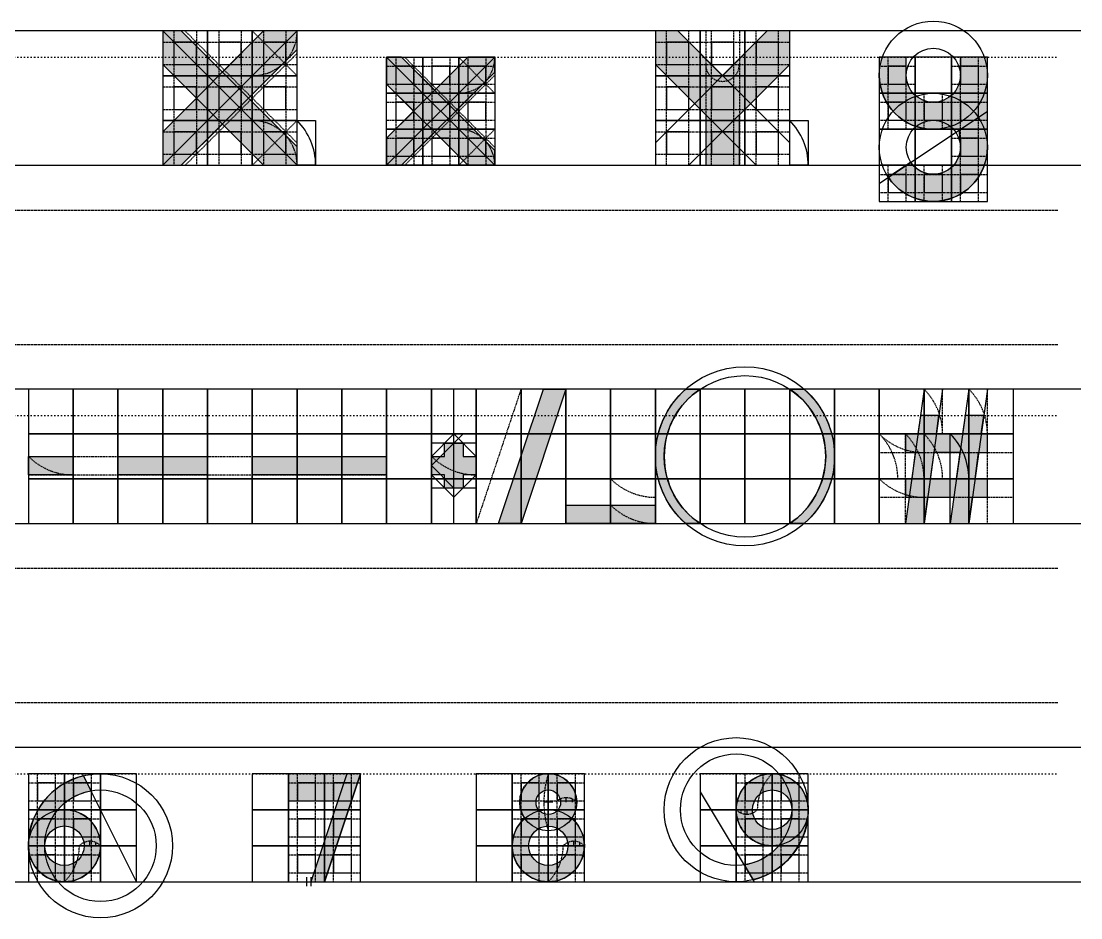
# Model space of a CAD drawing. Header units: millimetres. Extents: x -19 to 3010, y -292 to 470.
# Drawn here: x 1123.4 to 1360, y -88 to 112.2 of the extents above; entities that cross this region are included whole.
import ezdxf

# ---------------------------------------------------------------- set-up
doc = ezdxf.new("R2010")
doc.units = ezdxf.units.MM
doc.linetypes.add('ACAD_ISO02W100', pattern=[15, 12, -3])
doc.linetypes.add('ACAD_ISO03W100', pattern=[30, 12, -18])
for name, color, linetype in [('GUIDES', 252, 'Continuous'), ('guides_minor', 12, 'Continuous'), ('Lettering', 7, 'Continuous'), ('LINES', 252, 'Continuous'), ('Outlines', 5, 'Continuous')]:
    doc.layers.add(name, color=color, linetype=linetype)

msp = doc.modelspace()

# ---------------------------------------------------------------- hatches: boundary and pattern name
at = {"layer": 'Lettering'}
h = msp.add_hatch(color=256, dxfattribs=at)
h.dxf.hatch_style = 1
h.paths.add_polyline_path([(1185, 105.8578643762689), (1185, 110), (1177.5, 110), (1168.321067811865, 100.8210678118655), (1159.142135623731, 110), (1155, 110), (1155, 102.5), (1162.5, 95), (1155, 87.50000000000023), (1155, 80), (1159.142135623731, 80), (1168.321067811866, 89.17893218813447), (1177.5, 80), (1185, 80), (1185, 84.14213562373106), (1174.142135623731, 95)])
h = msp.add_hatch(color=256, dxfattribs=at)
h.dxf.hatch_style = 1
h.paths.add_polyline_path([(1270, 110), (1265, 110), (1265, 102.4999999999998), (1276.25, 91.24999999999977), (1276.25, 80), (1283.75, 80), (1283.75, 91.25), (1295, 102.5), (1295, 110), (1290, 110), (1280, 100)])
h = msp.add_hatch(color=256, dxfattribs=at)
h.dxf.hatch_style = 1
h.paths.add_polyline_path([(1229.142135623731, 100.8088022903976), (1229.142135623731, 104.1421356237308), (1223.106601717798, 104.1421356237308), (1215.719967525565, 96.75550143149849), (1208.333333333333, 104.1421356237308), (1205, 104.1421356237308), (1205, 98.10660171779818), (1211.035533905932, 92.0710678118653), (1205, 86.03553390593288), (1205, 80), (1208.333333333333, 80), (1215.719967525566, 87.38663419223235), (1223.106601717798, 80), (1229.142135623731, 80), (1229.142135623731, 83.33333333333348), (1220.404401145199, 92.0710678118653)])
h = msp.add_hatch(color=256, dxfattribs=at)
h.dxf.hatch_style = 1
edge = h.paths.add_edge_path()
edge.add_line((1321.035533905933, 100.1184463531091), (1321.035533905933, 104.1421356237309))
edge.add_line((1321.035533905933, 104.1421356237309), (1315, 104.1421356237309))
edge.add_line((1315, 104.1421356237309), (1315, 100.1184463531091))
edge.add_arc((1327.071067811865, 100.118446353109), 12.0710678118653, 179.9999999999997, 270)
edge.add_line((1327.071067811865, 88.04737854124367), (1332.758776054488, 88.04737854124367))
edge.add_line((1332.758776054488, 88.04737854124367), (1333.106601717798, 84.02368927062182))
edge.add_arc((1327.071067811865, 84.02368927062182), 6.035533905932652, -146.3099324740199, 0, ccw=False)
edge.add_line((1322.049200048948, 80.67577742867692), (1317.027332286031, 77.32786558673197))
edge.add_arc((1327.071067811866, 84.02368927062182), 12.07106781186553, 213.6900675259797, 360.0000000000001)
edge.add_line((1339.142135623731, 84.02368927062183), (1339.142135623731, 104.1421356237309))
edge.add_line((1339.142135623731, 104.1421356237309), (1333.106601717798, 104.1421356237309))
edge.add_line((1333.106601717798, 104.1421356237309), (1333.106601717798, 100.1184463531091))
edge.add_arc((1327.071067811865, 100.1184463531091), 6.035533905932652, -180, 0, ccw=False)
edge = h.paths.add_edge_path(flags=0)
edge.add_line((1321.035533905933, 96.09475708248726), (1321.035533905933, 104.142135623731))
h = msp.add_hatch(color=256, dxfattribs=at)
h.dxf.hatch_style = 1
h.paths.add_polyline_path([(1230, 0), (1240, 30), (1245, 30), (1235, 0)])
h = msp.add_hatch(color=256, dxfattribs=at)
h.dxf.hatch_style = 1
edge = h.paths.add_edge_path()
edge.add_arc((1285, 15), 19.99999999999996, 131.4096221092707, 228.5903778907293, ccw=False)
edge.add_line((1271.771243444677, 30.00000000000001), (1275, 30))
edge.add_arc((1285, 15.00000000000002), 18.02775637731993, 123.6900675259798, 236.3099324740201)
edge.add_line((1275, 3.552713678800501e-14), (1271.771243444677, 0))
h = msp.add_hatch(color=256, dxfattribs=at)
h.dxf.hatch_style = 1
edge = h.paths.add_edge_path()
edge.add_arc((1285, 15), 18.02775637731995, 303.6900675259798, 416.3099324740202)
edge.add_line((1295, 30), (1298.228756555323, 30))
edge.add_arc((1285, 15), 19.99999999999996, -48.590377890729314, 48.590377890729314, ccw=False)
edge.add_line((1298.228756555323, -7.105427357601002e-15), (1295, 0))
h = msp.add_hatch(color=256, dxfattribs=at)
h.dxf.hatch_style = 1
h.paths.add_polyline_path([(1327.189514164975, 15.85786437626905), (1326.380711874577, 10), (1332.238576250846, 10), (1333.047378541244, 15.85786437626905)], flags=16)
h.paths.add_polyline_path([(1324.191197709602, 24.14213562373094), (1323.619288125423, 20), (1320.857864376269, 20.00000000000001), (1320.857864376269, 15.85786437626905), (1323.047378541244, 15.85786437626905), (1322.238576250846, 10), (1320.838623394246, 10), (1320.838623394246, 5.857864376269041), (1321.666666666667, 5.857864376269042), (1320.857864376269, 0), (1325, 0), (1325.808802290398, 5.857864376269042), (1331.666666666667, 5.857864376269042), (1330.857864376269, 0), (1335, 0), (1335.808802290398, 5.857864376269042), (1339.142135623731, 5.857864376269042), (1339.142135623731, 10), (1336.380711874577, 10), (1337.189514164975, 15.85786437626905), (1339.142135623731, 15.85786437626905), (1339.142135623731, 20), (1337.761423749154, 20), (1338.333333333333, 24.14213562373094), (1334.191197709602, 24.14213562373094), (1333.619288125423, 20), (1327.761423749154, 20), (1328.333333333333, 24.14213562373094)])
h = msp.add_hatch(color=256, dxfattribs=at)
h.dxf.hatch_style = 1
h.paths.add_polyline_path([(1215.0000001666, 14.99999983339997), (1217.928932088569, 14.99999983339997), (1217.928932088569, 17.92893175536912), (1222.071068577831, 17.92893175536912), (1222.071068577831, 15.00000033320009), (1225, 15.00000033320009), (1225, 10.85786437626905), (1222.071068577831, 10.85786437626905), (1222.071068577831, 7.928932992212177), (1217.928932477302, 7.928932232166578), (1217.928931939869, 10.85786437626905), (1215, 10.85786470946908)])
h = msp.add_hatch(color=256, dxfattribs=at)
h.dxf.hatch_style = 1
h.paths.add_polyline_path([(1125.0000003332, 14.99999966679997), (1135, 14.99999966679997), (1135, 10.85786437626905), (1125.0000003332, 10.85786437626905)])
h = msp.add_hatch(color=256, dxfattribs=at)
h.dxf.hatch_style = 1
h.paths.add_polyline_path([(1145, 15), (1165, 15), (1165, 10.85786437626905), (1145, 10.85786437626905)])
h = msp.add_hatch(color=256, dxfattribs=at)
h.dxf.hatch_style = 1
h.paths.add_polyline_path([(1175, 15), (1205, 15), (1205, 10.85786437626905), (1175, 10.85786437626905)])
h = msp.add_hatch(color=256, dxfattribs=at)
h.dxf.hatch_style = 1
h.paths.add_polyline_path([(1245, 4.142135623730951), (1265, 4.142135623730951), (1265, 0), (1245, 0)])
h = msp.add_hatch(color=256, dxfattribs=at)
h.dxf.hatch_style = 1
edge = h.paths.add_edge_path(flags=16)
edge.add_arc((1133.047378541244, -71.95262145875611), 4.410164662249599, 0, 360)
edge = h.paths.add_edge_path()
edge.add_arc((1141.094757082488, -71.95262145875688), 12.45754320349396, 99.77335771942398, 140.7155882177366, ccw=False)
edge.add_line((1138.980073296055, -59.67587534464691), (1137.298166534645, -56.31206182182777))
edge.add_arc((1141.094757082487, -71.95262145875611), 16.09475708248736, 103.6440847954941, 180)
edge.add_arc((1133.047378541243, -71.95262145875633), 8.04737854124346, 179.9999999999985, 461.431176435473)
h = msp.add_hatch(color=256, dxfattribs=at)
h.dxf.hatch_style = 1
h.paths.add_polyline_path([(1183.047378541244, -55.85786437626905), (1183.047378541244, -61.89339828220182), (1194.071410017235, -61.89339828220182), (1188.035876111302, -80), (1191.094757082487, -80), (1199.142135623731, -55.85786437626905)])
h = msp.add_hatch(color=256, dxfattribs=at)
h.dxf.hatch_style = 1
edge = h.paths.add_edge_path(flags=16)
edge.add_arc((1241.094757082487, -62.2385762508458), 2.743497995581947, 0, 360)
edge = h.paths.add_edge_path()
edge.add_arc((1241.094757082487, -62.23857625084589), 6.380711874576779, 325.4431793878272, 574.5568206121726)
edge.add_arc((1241.094757082487, -71.95262145875598), 8.0473785412435, 130.7680494515897, 409.2319505484102)
edge = h.paths.add_edge_path(flags=0)
edge.add_arc((1241.094757082487, -62.23857625084599), 6.380711874576932, 0, 360)
edge = h.paths.add_edge_path(flags=16)
edge.add_arc((1241.094757082487, -71.95262145875611), 4.391858337111444, 0, 360)
h = msp.add_hatch(color=256, dxfattribs=at)
h.dxf.hatch_style = 1
edge = h.paths.add_edge_path(flags=16)
edge.add_arc((1291.094757082487, -63.90524291751251), 4.410165837174645, 0, 360)
edge = h.paths.add_edge_path()
edge.add_arc((1283.047378541244, -63.90524291751223), 12.45754437841868, 278.149254874463, 320.71559482357367, ccw=False)
edge.add_line((1284.81326365131, -76.2369930657402), (1286.804295601838, -79.55537964995335))
edge.add_arc((1283.047378541244, -63.9052429175125), 16.09475708248737, 283.4987941868747, 360)
edge.add_arc((1291.094757082487, -63.90524291751261), 8.047378541243688, 7.082497685391323e-13, 281.4311896471501)

# ---------------------------------------------------------------- linework, layer by layer
at = {"layer": 'GUIDES', "linetype": 'ACAD_ISO02W100', "ltscale": 0.005}
for p, q in [((1157.5, 110), (1157.5, 100)), ((1162.5, 110), (1162.5, 100)), ((1167.5, 110), (1167.5, 100)), ((1172.5, 110), (1172.5, 100)), ((1177.5, 110), (1177.5, 100)), ((1182.5, 110), (1182.5, 100)), ((1267.5, 100), (1267.5, 110)), ((1272.5, 100), (1272.5, 110)), ((1277.5, 100), (1277.5, 110)), ((1282.5, 100), (1282.5, 110)), ((1287.5, 100), (1287.5, 110)), ((1292.5, 100), (1292.5, 110)), ((1155, 107.5), (1165, 107.5)), ((1165, 107.5), (1175, 107.5)), ((1175, 107.5), (1185, 107.5)), ((1265, 107.5), (1275, 107.5)), ((1275, 107.5), (1285, 107.5)), ((1285, 107.5), (1295, 107.5)), ((1207.011844635311, 104.1421356237308), (1207.011844635311, 96.09475708248715)), ((1211.035533905932, 104.1421356237308), (1211.035533905932, 96.09475708248715)), ((1215.059223176554, 104.1421356237308), (1215.059223176554, 96.09475708248715)), ((1219.082912447176, 104.1421356237308), (1219.082912447176, 96.09475708248715)), ((1223.106601717798, 104.1421356237308), (1223.106601717798, 96.09475708248715)), ((1227.13029098842, 104.1421356237308), (1227.13029098842, 96.09475708248715)), ((1317.011844635311, 96.09475708248726), (1317.011844635311, 104.142135623731)), ((1321.035533905933, 96.09475708248726), (1321.035533905933, 104.142135623731)), ((1333.106601717798, 96.09475708248726), (1333.106601717798, 104.142135623731)), ((1337.13029098842, 96.09475708248726), (1337.13029098842, 104.142135623731)), ((1155, 102.5), (1165, 102.5)), ((1165, 102.5), (1175, 102.5)), ((1175, 102.5), (1185, 102.5)), ((1205, 102.13029098842), (1213.047378541243, 102.13029098842)), ((1213.047378541243, 102.13029098842), (1221.094757082487, 102.13029098842)), ((1221.094757082487, 102.13029098842), (1229.142135623731, 102.13029098842)), ((1265, 102.5), (1275, 102.5)), ((1275, 102.5), (1285, 102.5)), ((1285, 102.5), (1295, 102.5)), ((1315, 102.13029098842), (1323.047378541244, 102.13029098842)), ((1331.094757082487, 102.13029098842), (1339.142135623731, 102.13029098842)), ((1157.5, 100), (1157.5, 90)), ((1162.5, 100), (1162.5, 90)), ((1167.5, 100), (1167.5, 90)), ((1172.5, 100), (1172.5, 90)), ((1177.5, 100), (1177.5, 90)), ((1182.5, 100), (1182.5, 90)), ((1267.5, 90), (1267.5, 100)), ((1272.5, 90), (1272.5, 100)), ((1277.5, 90), (1277.5, 100)), ((1282.5, 90), (1282.5, 100)), ((1287.5, 90), (1287.5, 100)), ((1292.5, 90), (1292.5, 100)), ((1155, 97.5), (1165, 97.5)), ((1165, 97.5), (1175, 97.5)), ((1175, 97.5), (1185, 97.5)), ((1205, 98.10660171779818), (1213.047378541243, 98.10660171779818)), ((1213.047378541243, 98.10660171779818), (1221.094757082487, 98.10660171779818)), ((1221.094757082487, 98.10660171779818), (1229.142135623731, 98.10660171779818)), ((1265, 97.5), (1275, 97.5)), ((1275, 97.5), (1285, 97.5)), ((1285, 97.5), (1295, 97.5)), ((1315, 98.10660171779818), (1323.047378541244, 98.10660171779818)), ((1331.094757082487, 98.10660171779818), (1339.142135623731, 98.10660171779818)), ((1207.011844635311, 96.09475708248715), (1207.011844635311, 88.04737854124346)), ((1211.035533905932, 96.09475708248715), (1211.035533905932, 88.04737854124346)), ((1215.059223176554, 96.09475708248715), (1215.059223176554, 88.04737854124346)), ((1219.082912447176, 96.09475708248715), (1219.082912447176, 88.04737854124346)), ((1223.106601717798, 96.09475708248715), (1223.106601717798, 88.04737854124346)), ((1227.13029098842, 96.09475708248715), (1227.13029098842, 88.04737854124346)), ((1317.011844635311, 88.04737854124357), (1317.011844635311, 96.09475708248726)), ((1321.035533905933, 88.04737854124357), (1321.035533905933, 96.09475708248726)), ((1325.059223176554, 88.04737854124357), (1325.059223176554, 96.09475708248726)), ((1329.082912447176, 88.04737854124357), (1329.082912447176, 96.09475708248726)), ((1333.106601717798, 88.04737854124357), (1333.106601717798, 96.09475708248726)), ((1337.13029098842, 88.04737854124357), (1337.13029098842, 96.09475708248726)), ((1155, 92.5), (1165, 92.5)), ((1165, 92.5), (1175, 92.5)), ((1175, 92.5), (1185, 92.5)), ((1205, 94.08291244717634), (1213.047378541243, 94.08291244717634)), ((1213.047378541243, 94.08291244717634), (1221.094757082487, 94.08291244717634)), ((1221.094757082487, 94.08291244717634), (1229.142135623731, 94.08291244717634)), ((1265, 92.5), (1275, 92.5)), ((1275, 92.5), (1285, 92.5)), ((1285, 92.5), (1295, 92.5)), ((1315, 94.08291244717634), (1323.047378541244, 94.08291244717634)), ((1323.047378541244, 94.08291244717634), (1331.094757082487, 94.08291244717634)), ((1331.094757082487, 94.08291244717634), (1339.142135623731, 94.08291244717634)), ((1157.5, 90.00000000000023), (1157.5, 80.00000000000023)), ((1162.5, 90.00000000000023), (1162.5, 80.00000000000023)), ((1167.5, 90), (1167.5, 80)), ((1172.5, 90), (1172.5, 80)), ((1177.5, 90), (1177.5, 80)), ((1182.5, 90), (1182.5, 80)), ((1205, 90.0592231765545), (1213.047378541243, 90.0592231765545)), ((1213.047378541243, 90.0592231765545), (1221.094757082487, 90.0592231765545)), ((1221.094757082487, 90.0592231765545), (1229.142135623731, 90.0592231765545)), ((1267.5, 80), (1267.5, 90)), ((1272.5, 80), (1272.5, 90)), ((1277.5, 80), (1277.5, 90)), ((1282.5, 80), (1282.5, 90)), ((1287.5, 80), (1287.5, 90)), ((1292.5, 80), (1292.5, 90)), ((1315, 90.0592231765545), (1323.047378541244, 90.0592231765545)), ((1323.047378541244, 90.0592231765545), (1331.094757082487, 90.0592231765545)), ((1331.094757082487, 90.0592231765545), (1339.142135623731, 90.0592231765545)), ((1207.011844635311, 88.04737854124346), (1207.011844635311, 79.99999999999977)), ((1211.035533905932, 88.04737854124346), (1211.035533905932, 79.99999999999977)), ((1215.059223176554, 88.04737854124346), (1215.059223176554, 79.99999999999977)), ((1219.082912447176, 88.04737854124346), (1219.082912447176, 79.99999999999977)), ((1223.106601717798, 88.04737854124346), (1223.106601717798, 79.99999999999977)), ((1227.13029098842, 88.04737854124346), (1227.13029098842, 79.99999999999977)), ((1333.106601717798, 80), (1333.106601717798, 88.04737854124369)), ((1337.13029098842, 80), (1337.13029098842, 88.04737854124369)), ((1155, 87.50000000000023), (1165, 87.50000000000023)), ((1165, 87.5), (1175, 87.5)), ((1175, 87.5), (1185, 87.5)), ((1205, 86.03553390593265), (1213.047378541243, 86.03553390593265)), ((1213.047378541243, 86.03553390593265), (1221.094757082487, 86.03553390593265)), ((1221.094757082487, 86.03553390593265), (1229.142135623731, 86.03553390593265)), ((1265, 87.5), (1275, 87.5)), ((1275, 87.5), (1285, 87.5)), ((1285, 87.5), (1295, 87.5)), ((1331.094757082487, 86.03553390593277), (1339.142135623731, 86.03553390593277)), ((1155, 82.50000000000023), (1165, 82.50000000000023)), ((1165, 82.5), (1175, 82.5)), ((1175, 82.5), (1185, 82.5)), ((1205, 82.01184463531081), (1213.047378541243, 82.01184463531081)), ((1213.047378541243, 82.01184463531081), (1221.094757082487, 82.01184463531081)), ((1221.094757082487, 82.01184463531081), (1229.142135623731, 82.01184463531081)), ((1265, 82.5), (1275, 82.5)), ((1275, 82.5), (1285, 82.5)), ((1285, 82.5), (1295, 82.5)), ((1331.094757082487, 82.01184463531092), (1339.142135623731, 82.01184463531092)), ((1317.011844635311, 71.95262145875631), (1317.011844635311, 80)), ((1321.035533905933, 71.95262145875631), (1321.035533905933, 80)), ((1325.059223176554, 71.95262145875631), (1325.059223176554, 80)), ((1329.082912447176, 71.95262145875631), (1329.082912447176, 80)), ((1333.106601717798, 71.95262145875631), (1333.106601717798, 80)), ((1337.13029098842, 71.95262145875631), (1337.13029098842, 80)), ((1315, 77.98815536468908), (1323.047378541244, 77.98815536468908)), ((1323.047378541244, 77.98815536468908), (1331.094757082487, 77.98815536468908)), ((1331.094757082487, 77.98815536468908), (1339.142135623731, 77.98815536468908)), ((1315, 73.96446609406723), (1323.047378541244, 73.96446609406723)), ((1323.047378541244, 73.96446609406723), (1331.094757082487, 73.96446609406723)), ((1331.094757082487, 73.96446609406723), (1339.142135623731, 73.96446609406723)), ((1127.011844635311, -63.90524291751274), (1127.011844635311, -55.85786437626905)), ((1131.035533905933, -63.90524291751274), (1131.035533905933, -55.85786437626905)), ((1135.059223176554, -63.90524291751274), (1135.059223176554, -55.85786437626905)), ((1139.082912447176, -63.90524291751274), (1139.082912447176, -55.85786437626905)), ((1185.059223176554, -63.90524291751274), (1185.059223176554, -55.85786437626905)), ((1189.082912447176, -63.90524291751274), (1189.082912447176, -55.85786437626905)), ((1193.106601717798, -63.90524291751274), (1193.106601717798, -55.85786437626905)), ((1197.13029098842, -63.90524291751274), (1197.13029098842, -55.85786437626905)), ((1235.059223176554, -63.90524291751274), (1235.059223176554, -55.85786437626905)), ((1239.082912447176, -63.90524291751274), (1239.082912447176, -55.85786437626905)), ((1243.106601717798, -63.90524291751245), (1243.106601717798, -55.85786437626876)), ((1247.13029098842, -63.90524291751245), (1247.13029098842, -55.85786437626876)), ((1285.059223176554, -63.90524291751274), (1285.059223176554, -55.85786437626905)), ((1289.082912447176, -63.90524291751274), (1289.082912447176, -55.85786437626905)), ((1293.106601717798, -63.90524291751251), (1293.106601717798, -55.85786437626882)), ((1297.13029098842, -63.90524291751251), (1297.13029098842, -55.85786437626882)), ((1125, -57.86970901157997), (1133.047378541244, -57.86970901157997)), ((1133.047378541244, -57.86970901157997), (1141.094757082487, -57.86970901157997)), ((1183.047378541244, -57.86970901157997), (1191.094757082487, -57.86970901157997)), ((1191.094757082487, -57.86970901157997), (1199.142135623731, -57.86970901157997)), ((1233.047378541244, -57.86970901157997), (1241.094757082487, -57.86970901157997)), ((1241.094757082488, -57.86970901157969), (1249.142135623731, -57.86970901157969)), ((1283.047378541244, -57.86970901157997), (1291.094757082487, -57.86970901157997)), ((1291.094757082488, -57.86970901157974), (1299.142135623731, -57.86970901157974)), ((1125, -61.89339828220182), (1133.047378541244, -61.89339828220182)), ((1133.047378541244, -61.89339828220182), (1141.094757082487, -61.89339828220182)), ((1183.047378541244, -61.89339828220182), (1191.094757082487, -61.89339828220182)), ((1191.094757082487, -61.89339828220182), (1199.142135623731, -61.89339828220182)), ((1233.047378541244, -61.89339828220182), (1241.094757082487, -61.89339828220182)), ((1241.094757082488, -61.89339828220153), (1249.142135623731, -61.89339828220153)), ((1283.047378541244, -61.89339828220182), (1291.094757082487, -61.89339828220182)), ((1291.094757082488, -61.89339828220159), (1299.142135623731, -61.89339828220159)), ((1125, -65.91708755282366), (1133.047378541244, -65.91708755282366)), ((1127.011844635311, -71.95262145875643), (1127.011844635311, -63.90524291751274)), ((1131.035533905933, -71.95262145875643), (1131.035533905933, -63.90524291751274)), ((1133.047378541243, -65.91708755282428), (1141.094757082487, -65.91708755282428)), ((1135.059223176554, -71.95262145875705), (1135.059223176554, -63.90524291751336)), ((1139.082912447176, -71.95262145875705), (1139.082912447176, -63.90524291751336)), ((1183.047378541244, -65.91708755282366), (1191.094757082487, -65.91708755282366)), ((1185.059223176554, -71.95262145875643), (1185.059223176554, -63.90524291751274)), ((1189.082912447176, -71.95262145875643), (1189.082912447176, -63.90524291751274)), ((1191.094757082487, -65.91708755282366), (1199.142135623731, -65.91708755282366)), ((1193.106601717798, -71.95262145875643), (1193.106601717798, -63.90524291751274)), ((1197.13029098842, -71.95262145875643), (1197.13029098842, -63.90524291751274)), ((1233.047378541244, -65.91708755282366), (1241.094757082487, -65.91708755282366)), ((1235.059223176554, -71.95262145875643), (1235.059223176554, -63.90524291751274)), ((1239.082912447176, -71.95262145875643), (1239.082912447176, -63.90524291751274)), ((1241.094757082487, -65.91708755282332), (1249.142135623731, -65.91708755282332)), ((1243.106601717798, -71.95262145875608), (1243.106601717798, -63.9052429175124)), ((1247.13029098842, -71.95262145875608), (1247.13029098842, -63.9052429175124)), ((1283.047378541244, -65.91708755282343), (1291.094757082488, -65.91708755282343)), ((1285.059223176555, -71.9526214587562), (1285.059223176555, -63.90524291751251)), ((1289.082912447177, -71.9526214587562), (1289.082912447177, -63.90524291751251)), ((1291.094757082487, -65.91708755282366), (1299.142135623731, -65.91708755282366)), ((1293.106601717798, -71.95262145875643), (1293.106601717798, -63.90524291751274)), ((1297.13029098842, -71.95262145875643), (1297.13029098842, -63.90524291751274)), ((1125, -69.9407768234455), (1133.047378541244, -69.9407768234455)), ((1133.047378541243, -69.94077682344613), (1141.094757082487, -69.94077682344613)), ((1183.047378541244, -69.9407768234455), (1191.094757082487, -69.9407768234455)), ((1191.094757082487, -69.9407768234455), (1199.142135623731, -69.9407768234455)), ((1233.047378541244, -69.9407768234455), (1241.094757082487, -69.9407768234455)), ((1241.094757082487, -69.94077682344516), (1249.142135623731, -69.94077682344516)), ((1283.047378541244, -69.94077682344528), (1291.094757082488, -69.94077682344528)), ((1291.094757082487, -69.9407768234455), (1299.142135623731, -69.9407768234455)), ((1127.011844635311, -79.99999999999994), (1127.011844635311, -71.95262145875625)), ((1131.035533905933, -79.99999999999994), (1131.035533905933, -71.95262145875625)), ((1135.059223176554, -80), (1135.059223176554, -71.95262145875631)), ((1139.082912447176, -80), (1139.082912447176, -71.95262145875631)), ((1185.059223176554, -80), (1185.059223176554, -71.95262145875631)), ((1189.082912447176, -80), (1189.082912447176, -71.95262145875631)), ((1193.106601717798, -80), (1193.106601717798, -71.95262145875631)), ((1197.13029098842, -80), (1197.13029098842, -71.95262145875631)), ((1235.059223176555, -80), (1235.059223176555, -71.95262145875631)), ((1239.082912447177, -80), (1239.082912447177, -71.95262145875631)), ((1243.106601717798, -80), (1243.106601717798, -71.95262145875631)), ((1247.13029098842, -80), (1247.13029098842, -71.95262145875631)), ((1285.059223176554, -80), (1285.059223176554, -71.95262145875631)), ((1289.082912447176, -80), (1289.082912447176, -71.95262145875631)), ((1293.106601717798, -80.00000000000028), (1293.106601717798, -71.9526214587566)), ((1297.13029098842, -80.00000000000028), (1297.13029098842, -71.9526214587566)), ((1125, -73.96446609406718), (1133.047378541244, -73.96446609406718)), ((1133.047378541244, -73.96446609406723), (1141.094757082487, -73.96446609406723)), ((1183.047378541244, -73.96446609406723), (1191.094757082487, -73.96446609406723)), ((1191.094757082487, -73.96446609406723), (1199.142135623731, -73.96446609406723)), ((1233.047378541244, -73.96446609406723), (1241.094757082488, -73.96446609406723)), ((1241.094757082487, -73.96446609406723), (1249.142135623731, -73.96446609406723)), ((1283.047378541244, -73.96446609406723), (1291.094757082487, -73.96446609406723)), ((1291.094757082487, -73.96446609406752), (1299.142135623731, -73.96446609406752)), ((1125, -77.98815536468902), (1133.047378541244, -77.98815536468902)), ((1133.047378541244, -77.98815536468908), (1141.094757082487, -77.98815536468908)), ((1183.047378541244, -77.98815536468908), (1191.094757082487, -77.98815536468908)), ((1191.094757082487, -77.98815536468908), (1199.142135623731, -77.98815536468908)), ((1233.047378541244, -77.98815536468908), (1241.094757082488, -77.98815536468908)), ((1241.094757082487, -77.98815536468908), (1249.142135623731, -77.98815536468908)), ((1283.047378541244, -77.98815536468908), (1291.094757082487, -77.98815536468908)), ((1291.094757082487, -77.98815536468936), (1299.142135623731, -77.98815536468936))]:
    msp.add_line(p, q, dxfattribs=at)
at = {"layer": 'GUIDES'}
for points in [[(1155, 110), (1155, 100), (1165, 100), (1165, 110)], [(1165, 110), (1165, 100), (1175, 100), (1175, 110)], [(1175, 110), (1175, 100), (1185, 100), (1185, 110)], [(1265, 100), (1275, 100), (1275, 110), (1265, 110)], [(1275, 100), (1285, 100), (1285, 110), (1275, 110)], [(1285, 100), (1295, 100), (1295, 110), (1285, 110)], [(1157.5, 107.5), (1157.5, 102.5), (1162.5, 102.5), (1162.5, 107.5)], [(1167.5, 107.5), (1167.5, 102.5), (1172.5, 102.5), (1172.5, 107.5)], [(1177.5, 107.5), (1177.5, 102.5), (1182.5, 102.5), (1182.5, 107.5)], [(1267.5, 102.5), (1272.5, 102.5), (1272.5, 107.5), (1267.5, 107.5)], [(1277.5, 102.5), (1282.5, 102.5), (1282.5, 107.5), (1277.5, 107.5)], [(1287.5, 102.5), (1292.5, 102.5), (1292.5, 107.5), (1287.5, 107.5)], [(1213.047378541243, 104.1421356237308), (1213.047378541243, 96.09475708248715), (1205, 96.09475708248715), (1205, 104.1421356237308)], [(1221.094757082487, 104.1421356237308), (1221.094757082487, 96.09475708248715), (1213.047378541243, 96.09475708248715), (1213.047378541243, 104.1421356237308)], [(1229.142135623731, 104.1421356237308), (1229.142135623731, 96.09475708248715), (1221.094757082487, 96.09475708248715), (1221.094757082487, 104.1421356237308)], [(1315, 96.09475708248726), (1323.047378541244, 96.09475708248726), (1323.047378541244, 104.142135623731), (1315, 104.142135623731)], [(1323.047378541244, 96.09475708248726), (1331.094757082487, 96.09475708248726), (1331.094757082487, 104.142135623731), (1323.047378541244, 104.142135623731)], [(1331.094757082487, 96.09475708248726), (1339.142135623731, 96.09475708248726), (1339.142135623731, 104.142135623731), (1331.094757082487, 104.142135623731)], [(1207.011844635311, 102.13029098842), (1207.011844635311, 98.10660171779818), (1211.035533905932, 98.10660171779818), (1211.035533905932, 102.13029098842)], [(1215.059223176554, 102.13029098842), (1215.059223176554, 98.10660171779818), (1219.082912447176, 98.10660171779818), (1219.082912447176, 102.13029098842)], [(1223.106601717798, 102.13029098842), (1223.106601717798, 98.10660171779818), (1227.13029098842, 98.10660171779818), (1227.13029098842, 102.13029098842)], [(1317.011844635311, 98.10660171779818), (1321.035533905933, 98.10660171779818), (1321.035533905933, 102.13029098842), (1317.011844635311, 102.13029098842)], [(1333.106601717798, 98.10660171779818), (1337.13029098842, 98.10660171779818), (1337.13029098842, 102.13029098842), (1333.106601717798, 102.13029098842)], [(1155, 100), (1155, 90), (1165, 90), (1165, 100)], [(1165, 100), (1165, 90), (1175, 90), (1175, 100)], [(1175, 100), (1175, 90), (1185, 90), (1185, 100)], [(1265, 90), (1275, 90), (1275, 100), (1265, 100)], [(1275, 90), (1285, 90), (1285, 100), (1275, 100)], [(1285, 90), (1295, 90), (1295, 100), (1285, 100)], [(1157.5, 97.5), (1157.5, 92.5), (1162.5, 92.5), (1162.5, 97.5)], [(1167.5, 97.5), (1167.5, 92.5), (1172.5, 92.5), (1172.5, 97.5)], [(1177.5, 97.5), (1177.5, 92.5), (1182.5, 92.5), (1182.5, 97.5)], [(1267.5, 92.5), (1272.5, 92.5), (1272.5, 97.5), (1267.5, 97.5)], [(1277.5, 92.5), (1282.5, 92.5), (1282.5, 97.5), (1277.5, 97.5)], [(1287.5, 92.5), (1292.5, 92.5), (1292.5, 97.5), (1287.5, 97.5)], [(1213.047378541243, 96.09475708248715), (1213.047378541243, 88.04737854124346), (1205, 88.04737854124346), (1205, 96.09475708248715)], [(1221.094757082487, 96.09475708248715), (1221.094757082487, 88.04737854124346), (1213.047378541243, 88.04737854124346), (1213.047378541243, 96.09475708248715)], [(1229.142135623731, 96.09475708248715), (1229.142135623731, 88.04737854124346), (1221.094757082487, 88.04737854124346), (1221.094757082487, 96.09475708248715)], [(1315, 88.04737854124369), (1323.047378541244, 88.04737854124369), (1323.047378541244, 96.09475708248726), (1315, 96.09475708248726)], [(1323.047378541244, 88.04737854124369), (1331.094757082487, 88.04737854124369), (1331.094757082487, 96.09475708248726), (1323.047378541244, 96.09475708248726)], [(1331.094757082487, 88.04737854124369), (1339.142135623731, 88.04737854124369), (1339.142135623731, 96.09475708248726), (1331.094757082487, 96.09475708248726)], [(1207.011844635311, 94.08291244717634), (1207.011844635311, 90.0592231765545), (1211.035533905932, 90.0592231765545), (1211.035533905932, 94.08291244717634)], [(1215.059223176554, 94.08291244717634), (1215.059223176554, 90.0592231765545), (1219.082912447176, 90.0592231765545), (1219.082912447176, 94.08291244717634)], [(1223.106601717798, 94.08291244717634), (1223.106601717798, 90.0592231765545), (1227.13029098842, 90.0592231765545), (1227.13029098842, 94.08291244717634)], [(1317.011844635311, 90.0592231765545), (1321.035533905933, 90.0592231765545), (1321.035533905933, 94.08291244717634), (1317.011844635311, 94.08291244717634)], [(1325.059223176554, 90.0592231765545), (1329.082912447176, 90.0592231765545), (1329.082912447176, 94.08291244717634), (1325.059223176554, 94.08291244717634)], [(1333.106601717798, 90.0592231765545), (1337.13029098842, 90.0592231765545), (1337.13029098842, 94.08291244717634), (1333.106601717798, 94.08291244717634)], [(1155, 90), (1155, 80), (1165, 80), (1165, 90)], [(1165, 90), (1165, 80), (1175, 80), (1175, 90)], [(1175, 90), (1175, 80), (1185, 80), (1185, 90)], [(1189.142135623731, 80), (1185, 80), (1185, 90), (1189.142135623731, 90)], [(1265, 80), (1275, 80), (1275, 90), (1265, 90)], [(1275, 80), (1285, 80), (1285, 90), (1275, 90)], [(1285, 80), (1295, 80), (1295, 90), (1285, 90)], [(1299.142135623731, 80), (1295, 80), (1295, 90), (1299.142135623731, 90)], [(1213.047378541243, 88.04737854124346), (1213.047378541243, 80), (1205, 80), (1205, 88.04737854124346)], [(1221.094757082487, 88.04737854124346), (1221.094757082487, 80), (1213.047378541243, 80), (1213.047378541243, 88.04737854124346)], [(1229.142135623731, 88.04737854124346), (1229.142135623731, 80), (1221.094757082487, 80), (1221.094757082487, 88.04737854124346)], [(1315, 80), (1323.047378541244, 80), (1323.047378541244, 88.04737854124369), (1315, 88.04737854124369)], [(1323.047378541244, 80), (1331.094757082487, 80), (1331.094757082487, 88.04737854124369), (1323.047378541244, 88.04737854124369)], [(1331.094757082487, 80), (1339.142135623731, 80), (1339.142135623731, 88.04737854124369), (1331.094757082487, 88.04737854124369)], [(1157.5, 87.50000000000023), (1157.5, 82.50000000000023), (1162.5, 82.50000000000023), (1162.5, 87.50000000000023)], [(1167.5, 87.5), (1167.5, 82.5), (1172.5, 82.5), (1172.5, 87.5)], [(1177.5, 87.5), (1177.5, 82.5), (1182.5, 82.5), (1182.5, 87.5)], [(1207.011844635311, 86.03553390593265), (1207.011844635311, 82.01184463531081), (1211.035533905932, 82.01184463531081), (1211.035533905932, 86.03553390593265)], [(1215.059223176554, 86.03553390593265), (1215.059223176554, 82.01184463531081), (1219.082912447176, 82.01184463531081), (1219.082912447176, 86.03553390593265)], [(1223.106601717798, 86.03553390593265), (1223.106601717798, 82.01184463531081), (1227.13029098842, 82.01184463531081), (1227.13029098842, 86.03553390593265)], [(1267.5, 82.5), (1272.5, 82.5), (1272.5, 87.5), (1267.5, 87.5)], [(1277.5, 82.5), (1282.5, 82.5), (1282.5, 87.5), (1277.5, 87.5)], [(1287.5, 82.5), (1292.5, 82.5), (1292.5, 87.5), (1287.5, 87.5)], [(1333.106601717798, 82.01184463531092), (1337.13029098842, 82.01184463531092), (1337.13029098842, 86.03553390593277), (1333.106601717798, 86.03553390593277)], [(1315, 71.95262145875631), (1323.047378541244, 71.95262145875631), (1323.047378541244, 80), (1315, 80)], [(1323.047378541244, 71.95262145875631), (1331.094757082487, 71.95262145875631), (1331.094757082487, 80), (1323.047378541244, 80)], [(1331.094757082487, 71.95262145875631), (1339.142135623731, 71.95262145875631), (1339.142135623731, 80), (1331.094757082487, 80)], [(1317.011844635311, 73.96446609406723), (1321.035533905933, 73.96446609406723), (1321.035533905933, 77.98815536468908), (1317.011844635311, 77.98815536468908)], [(1325.059223176554, 73.96446609406723), (1329.082912447176, 73.96446609406723), (1329.082912447176, 77.98815536468908), (1325.059223176554, 77.98815536468908)], [(1333.106601717798, 73.96446609406723), (1337.13029098842, 73.96446609406723), (1337.13029098842, 77.98815536468908), (1333.106601717798, 77.98815536468908)], [(1125, 20), (1135, 20), (1135, 30), (1125, 30)], [(1135, 20), (1145, 20), (1145, 30), (1135, 30)], [(1145, 20), (1155, 20), (1155, 30), (1145, 30)], [(1155, 20), (1165, 20), (1165, 30), (1155, 30)], [(1165, 20), (1175, 20), (1175, 30), (1165, 30)], [(1175, 20), (1185, 20), (1185, 30), (1175, 30)], [(1185, 20), (1195, 20), (1195, 30), (1185, 30)], [(1195, 20), (1205, 20), (1205, 30), (1195, 30)], [(1205, 20), (1215, 20), (1215, 30), (1205, 30)], [(1215, 20), (1225, 20), (1225, 30), (1215, 30)], [(1225, 20), (1235, 20), (1235, 30), (1225, 30)], [(1235, 20), (1245, 20), (1245, 30), (1235, 30)], [(1245, 20), (1255, 20), (1255, 30), (1245, 30)], [(1255, 20), (1265, 20), (1265, 30), (1255, 30)], [(1265, 20), (1275, 20), (1275, 30), (1265, 30)], [(1275, 20), (1285, 20), (1285, 30), (1275, 30)], [(1285, 20), (1295, 20), (1295, 30), (1285, 30)], [(1295, 20), (1305, 20), (1305, 30), (1295, 30)], [(1305, 20), (1315, 20), (1315, 30), (1305, 30)], [(1315, 20), (1325, 20), (1325, 30), (1315, 30)], [(1325, 20), (1335, 20), (1335, 30), (1325, 30)], [(1335, 20), (1345, 20), (1345, 30), (1335, 30)], [(1125, 10), (1135, 10), (1135, 20), (1125, 20)], [(1135, 10), (1145, 10), (1145, 20), (1135, 20)], [(1145, 10), (1155, 10), (1155, 20), (1145, 20)], [(1155, 10), (1165, 10), (1165, 20), (1155, 20)], [(1165, 10), (1175, 10), (1175, 20), (1165, 20)], [(1175, 10), (1185, 10), (1185, 20), (1175, 20)], [(1185, 10), (1195, 10), (1195, 20), (1185, 20)], [(1195, 10), (1205, 10), (1205, 20), (1195, 20)], [(1205, 10), (1215, 10), (1215, 20), (1205, 20)], [(1215, 10), (1225, 10), (1225, 20), (1215, 20)], [(1225, 10), (1235, 10), (1235, 20), (1225, 20)], [(1235, 10), (1245, 10), (1245, 20), (1235, 20)], [(1245, 10), (1255, 10), (1255, 20), (1245, 20)], [(1255, 10), (1265, 10), (1265, 20), (1255, 20)], [(1265, 10), (1275, 10), (1275, 20), (1265, 20)], [(1275, 10), (1285, 10), (1285, 20), (1275, 20)], [(1285, 10), (1295, 10), (1295, 20), (1285, 20)], [(1295, 10), (1305, 10), (1305, 20), (1295, 20)], [(1305, 10), (1315, 10), (1315, 20), (1305, 20)], [(1315, 10), (1325, 10), (1325, 20), (1315, 20)], [(1325, 10), (1335, 10), (1335, 20), (1325, 20)], [(1335, 10), (1345, 10), (1345, 20), (1335, 20)], [(1125, 0), (1135, 0), (1135, 10), (1125, 10)], [(1135, 0), (1145, 0), (1145, 10), (1135, 10)], [(1145, 0), (1155, 0), (1155, 10), (1145, 10)], [(1155, 0), (1165, 0), (1165, 10), (1155, 10)], [(1165, 0), (1175, 0), (1175, 10), (1165, 10)], [(1175, 0), (1185, 0), (1185, 10), (1175, 10)], [(1185, 0), (1195, 0), (1195, 10), (1185, 10)], [(1195, 0), (1205, 0), (1205, 10), (1195, 10)], [(1205, 0), (1215, 0), (1215, 10), (1205, 10)], [(1215, 0), (1225, 0), (1225, 10), (1215, 10)], [(1225, 0), (1235, 0), (1235, 10), (1225, 10)], [(1235, 0), (1245, 0), (1245, 10), (1235, 10)], [(1245, 0), (1255, 0), (1255, 10), (1245, 10)], [(1255, 0), (1265, 0), (1265, 10), (1255, 10)], [(1265, 0), (1275, 0), (1275, 10), (1265, 10)], [(1275, 0), (1285, 0), (1285, 10), (1275, 10)], [(1285, 0), (1295, 0), (1295, 10), (1285, 10)], [(1295, 0), (1305, 0), (1305, 10), (1295, 10)], [(1305, 0), (1315, 0), (1315, 10), (1305, 10)], [(1315, 0), (1325, 0), (1325, 10), (1315, 10)], [(1325, 0), (1335, 0), (1335, 10), (1325, 10)], [(1335, 0), (1345, 0), (1345, 10), (1335, 10)], [(1125, -63.90524291751274), (1133.047378541244, -63.90524291751274), (1133.047378541244, -55.85786437626905), (1125, -55.85786437626905)], [(1133.047378541244, -63.90524291751274), (1141.094757082487, -63.90524291751274), (1141.094757082487, -55.85786437626905), (1133.047378541244, -55.85786437626905)], [(1141.094757082487, -63.90524291751274), (1149.142135623731, -63.90524291751274), (1149.142135623731, -55.85786437626905), (1141.094757082487, -55.85786437626905)], [(1175, -63.90524291751274), (1183.047378541244, -63.90524291751274), (1183.047378541244, -55.85786437626905), (1175, -55.85786437626905)], [(1183.047378541244, -63.90524291751274), (1191.094757082487, -63.90524291751274), (1191.094757082487, -55.85786437626905), (1183.047378541244, -55.85786437626905)], [(1191.094757082487, -63.90524291751274), (1199.142135623731, -63.90524291751274), (1199.142135623731, -55.85786437626905), (1191.094757082487, -55.85786437626905)], [(1225, -63.90524291751274), (1233.047378541244, -63.90524291751274), (1233.047378541244, -55.85786437626905), (1225, -55.85786437626905)], [(1233.047378541244, -63.90524291751274), (1241.094757082487, -63.90524291751274), (1241.094757082487, -55.85786437626905), (1233.047378541244, -55.85786437626905)], [(1241.094757082487, -63.90524291751274), (1249.142135623731, -63.90524291751274), (1249.142135623731, -55.85786437626905), (1241.094757082487, -55.85786437626905)], [(1275, -63.90524291751272), (1283.047378541244, -63.90524291751272), (1283.047378541244, -55.85786437626903), (1275, -55.85786437626903)], [(1283.047378541244, -63.90524291751272), (1291.094757082487, -63.90524291751272), (1291.094757082487, -55.85786437626903), (1283.047378541244, -55.85786437626903)], [(1291.094757082487, -63.90524291751272), (1299.142135623731, -63.90524291751272), (1299.142135623731, -55.85786437626903), (1291.094757082487, -55.85786437626903)], [(1127.011844635311, -61.89339828220182), (1131.035533905933, -61.89339828220182), (1131.035533905933, -57.86970901157997), (1127.011844635311, -57.86970901157997)], [(1135.059223176554, -61.89339828220182), (1139.082912447176, -61.89339828220182), (1139.082912447176, -57.86970901157997), (1135.059223176554, -57.86970901157997)], [(1185.059223176554, -61.89339828220182), (1189.082912447176, -61.89339828220182), (1189.082912447176, -57.86970901157997), (1185.059223176554, -57.86970901157997)], [(1193.106601717798, -61.89339828220182), (1197.13029098842, -61.89339828220182), (1197.13029098842, -57.86970901157997), (1193.106601717798, -57.86970901157997)], [(1235.059223176554, -61.89339828220182), (1239.082912447176, -61.89339828220182), (1239.082912447176, -57.86970901157997), (1235.059223176554, -57.86970901157997)], [(1243.106601717798, -61.89339828220153), (1247.13029098842, -61.89339828220153), (1247.13029098842, -57.86970901157969), (1243.106601717798, -57.86970901157969)], [(1285.059223176554, -61.89339828220182), (1289.082912447176, -61.89339828220182), (1289.082912447176, -57.86970901157997), (1285.059223176554, -57.86970901157997)], [(1293.106601717798, -61.89339828220159), (1297.13029098842, -61.89339828220159), (1297.13029098842, -57.86970901157974), (1293.106601717798, -57.86970901157974)], [(1125, -71.95262145875631), (1133.047378541244, -71.95262145875631), (1133.047378541244, -63.90524291751274), (1125, -63.90524291751274)], [(1127.011844635311, -69.9407768234455), (1131.035533905933, -69.9407768234455), (1131.035533905933, -65.91708755282366), (1127.011844635311, -65.91708755282366)], [(1133.047378541244, -71.95262145875631), (1141.094757082487, -71.95262145875631), (1141.094757082487, -63.90524291751274), (1133.047378541244, -63.90524291751274)], [(1135.059223176554, -69.94077682344613), (1139.082912447176, -69.94077682344613), (1139.082912447176, -65.91708755282428), (1135.059223176554, -65.91708755282428)], [(1141.094757082487, -71.95262145875631), (1149.142135623731, -71.95262145875631), (1149.142135623731, -63.90524291751274), (1141.094757082487, -63.90524291751274)], [(1175, -71.95262145875631), (1183.047378541244, -71.95262145875631), (1183.047378541244, -63.90524291751274), (1175, -63.90524291751274)], [(1183.047378541244, -71.95262145875631), (1191.094757082487, -71.95262145875631), (1191.094757082487, -63.90524291751274), (1183.047378541244, -63.90524291751274)], [(1185.059223176554, -69.9407768234455), (1189.082912447176, -69.9407768234455), (1189.082912447176, -65.91708755282366), (1185.059223176554, -65.91708755282366)], [(1191.094757082487, -71.95262145875631), (1199.142135623731, -71.95262145875631), (1199.142135623731, -63.90524291751274), (1191.094757082487, -63.90524291751274)], [(1193.106601717798, -69.9407768234455), (1197.13029098842, -69.9407768234455), (1197.13029098842, -65.91708755282366), (1193.106601717798, -65.91708755282366)], [(1225, -71.95262145875631), (1233.047378541244, -71.95262145875631), (1233.047378541244, -63.90524291751274), (1225, -63.90524291751274)], [(1233.047378541244, -71.95262145875631), (1241.094757082487, -71.95262145875631), (1241.094757082487, -63.90524291751274), (1233.047378541244, -63.90524291751274)], [(1235.059223176554, -69.9407768234455), (1239.082912447176, -69.9407768234455), (1239.082912447176, -65.91708755282366), (1235.059223176554, -65.91708755282366)], [(1241.094757082487, -71.95262145875631), (1249.142135623731, -71.95262145875631), (1249.142135623731, -63.90524291751274), (1241.094757082487, -63.90524291751274)], [(1243.106601717798, -69.94077682344516), (1247.13029098842, -69.94077682344516), (1247.13029098842, -65.91708755282332), (1243.106601717798, -65.91708755282332)], [(1275, -71.9526214587563), (1283.047378541244, -71.9526214587563), (1283.047378541244, -63.90524291751272), (1275, -63.90524291751272)], [(1283.047378541244, -71.9526214587563), (1291.094757082487, -71.9526214587563), (1291.094757082487, -63.90524291751272), (1283.047378541244, -63.90524291751272)], [(1285.059223176555, -69.94077682344528), (1289.082912447177, -69.94077682344528), (1289.082912447177, -65.91708755282343), (1285.059223176555, -65.91708755282343)], [(1291.094757082487, -71.9526214587563), (1299.142135623731, -71.9526214587563), (1299.142135623731, -63.90524291751272), (1291.094757082487, -63.90524291751272)], [(1293.106601717798, -69.9407768234455), (1297.13029098842, -69.9407768234455), (1297.13029098842, -65.91708755282366), (1293.106601717798, -65.91708755282366)], [(1125, -80), (1133.047378541244, -80), (1133.047378541244, -71.95262145875631), (1125, -71.95262145875631)], [(1133.047378541244, -80), (1141.094757082487, -80), (1141.094757082487, -71.95262145875631), (1133.047378541244, -71.95262145875631)], [(1141.094757082487, -80), (1149.142135623731, -80), (1149.142135623731, -71.95262145875631), (1141.094757082487, -71.95262145875631)], [(1175, -80), (1183.047378541244, -80), (1183.047378541244, -71.95262145875631), (1175, -71.95262145875631)], [(1183.047378541244, -80), (1191.094757082487, -80), (1191.094757082487, -71.95262145875631), (1183.047378541244, -71.95262145875631)], [(1191.094757082487, -80), (1199.142135623731, -80), (1199.142135623731, -71.95262145875631), (1191.094757082487, -71.95262145875631)], [(1225, -80), (1233.047378541244, -80), (1233.047378541244, -71.95262145875631), (1225, -71.95262145875631)], [(1233.047378541244, -80), (1241.094757082487, -80), (1241.094757082487, -71.95262145875631), (1233.047378541244, -71.95262145875631)], [(1241.094757082487, -80), (1249.142135623731, -80), (1249.142135623731, -71.95262145875631), (1241.094757082487, -71.95262145875631)], [(1275, -79.99999999999999), (1283.047378541244, -79.99999999999999), (1283.047378541244, -71.9526214587563), (1275, -71.9526214587563)], [(1283.047378541244, -79.99999999999999), (1291.094757082487, -79.99999999999999), (1291.094757082487, -71.9526214587563), (1283.047378541244, -71.9526214587563)], [(1291.094757082487, -79.99999999999999), (1299.142135623731, -79.99999999999999), (1299.142135623731, -71.9526214587563), (1291.094757082487, -71.9526214587563)], [(1127.011844635311, -77.98815536468902), (1131.035533905933, -77.98815536468902), (1131.035533905933, -73.96446609406718), (1127.011844635311, -73.96446609406718)], [(1135.059223176554, -77.98815536468908), (1139.082912447176, -77.98815536468908), (1139.082912447176, -73.96446609406723), (1135.059223176554, -73.96446609406723)], [(1185.059223176554, -77.98815536468908), (1189.082912447176, -77.98815536468908), (1189.082912447176, -73.96446609406723), (1185.059223176554, -73.96446609406723)], [(1193.106601717798, -77.98815536468908), (1197.13029098842, -77.98815536468908), (1197.13029098842, -73.96446609406723), (1193.106601717798, -73.96446609406723)], [(1235.059223176555, -77.98815536468908), (1239.082912447177, -77.98815536468908), (1239.082912447177, -73.96446609406723), (1235.059223176555, -73.96446609406723)], [(1243.106601717798, -77.98815536468908), (1247.13029098842, -77.98815536468908), (1247.13029098842, -73.96446609406723), (1243.106601717798, -73.96446609406723)], [(1285.059223176554, -77.98815536468908), (1289.082912447176, -77.98815536468908), (1289.082912447176, -73.96446609406723), (1285.059223176554, -73.96446609406723)], [(1293.106601717798, -77.98815536468936), (1297.13029098842, -77.98815536468936), (1297.13029098842, -73.96446609406752), (1293.106601717798, -73.96446609406752)]]:
    msp.add_lwpolyline(points, close=True, dxfattribs=at)
for centre in [(1175, 80), (1285, 80)]:
    msp.add_arc(centre, 14.14213562373095, 0, 44.99999999999957, dxfattribs=at)
at = {"layer": 'guides_minor'}
for p, q in [((1185, 110), (1155, 80)), ((1185, 80), (1155, 110)), ((1177.5, 110), (1155, 87.50000000000023)), ((1185, 84.14213562373106), (1159.142135623731, 110)), ((1290, 110), (1265, 85)), ((1270, 110), (1295, 85)), ((1185, 105.8578643762689), (1159.142135623731, 80)), ((1229.142135623731, 104.1421356237308), (1205, 80)), ((1229.142135623731, 80), (1205, 104.1421356237308)), ((1223.106601717798, 104.1421356237308), (1205, 86.03553390593288)), ((1229.142135623731, 83.33333333333348), (1208.333333333333, 104.1421356237308)), ((1177.5, 80), (1155, 102.5)), ((1265, 102.4999999999998), (1287.5, 80)), ((1295, 102.5), (1272.5, 80)), ((1229.142135623731, 100.8088022903976), (1208.333333333333, 80)), ((1223.106601717798, 80), (1205, 98.10660171779818)), ((1315, 75.97631072937816), (1339.142135623731, 92.07106781186548)), ((1220.0000001666, 0), (1220, 30)), ((1325, 30), (1320.857864376269, 0)), ((1329.142135623731, 30), (1325, 0)), ((1335, 30), (1330.857864376269, 0)), ((1339.142135623731, 30), (1335, 0)), ((1215.0000003332, 12.92893202153451), (1222.071068311665, 20)), ((1215, 14.99999966679997), (1220.0000003332, 20)), ((1220.0000003332, 20), (1225, 15.00000033320009)), ((1330.857864376269, 0), (1330.857864376269, 20)), ((1225, 17.92893175536915), (1215, 17.92893175536915)), ((1215.0000003332, 12.92893202153451), (1220.000000122568, 7.928932232166578)), ((1215.0000003332, 10.85786437626905), (1220.000000134069, 5.857864575399736)), ((1220.000000134069, 5.857864575399736), (1225, 10.85786437626905)), ((1225, 7.928932232166578), (1215, 7.928932232166578)), ((1149.142135623731, -80), (1137.071067811866, -55.85786437626905)), ((1196.083254652546, -55.85786437626905), (1188.035876111302, -80)), ((1199.142135623731, -55.85786437626906), (1191.094757082487, -80)), ((1245.118445765646, -62.23857625084632), (1245.118445765646, -61.23857625084622)), ((1275, -59.88155364689088), (1287.071067811866, -79.99999999999999)), ((1242.094757082487, -62.23857625084599), (1240.094757082487, -62.23857625084599)), ((1285.404400557736, -63.90524291751288), (1285.404400557736, -64.90524291751298)), ((1138.73773389107, -71.95262145875593), (1138.73773389107, -70.95262145875583)), ((1246.785112432313, -71.95262145875587), (1246.785112432313, -70.95262145875577)), ((1187.071067811866, -79), (1187.071067811866, -81)), ((1188.076990129521, -79), (1188.076990129521, -81))]:
    msp.add_line(p, q, dxfattribs=at)
at = {"layer": 'guides_minor', "linetype": 'ACAD_ISO03W100', "ltscale": 0.005}
for p, q in [((1185, 85), (1160, 110)), ((1185, 105), (1160, 80)), ((1229.142135623731, 84.02368927062162), (1209.023689270622, 104.1421356237308)), ((1229.142135623731, 100.118446353109), (1209.023689270622, 80)), ((1235, 30), (1225, 0))]:
    msp.add_line(p, q, dxfattribs=at)
at = {"layer": 'guides_minor', "linetype": 'ACAD_ISO02W100', "ltscale": 0.005}
for p, q in [((1175, 110), (1185, 100)), ((1276.25, 110), (1276.25, 80)), ((1283.75, 110), (1283.75, 80)), ((1221.094757082487, 104.1421356237308), (1229.142135623731, 96.09475708248738)), ((1175, 80), (1185, 90)), ((1221.094757082487, 80), (1229.142135623731, 88.04737854124369)), ((1329.142135623731, 20), (1329.142135623731, 30)), ((1339.142135623731, 0), (1339.142135623731, 30)), ((1320.857864376269, 0), (1320.857864376269, 20)), ((1125, 15), (1205, 15)), ((1315, 15.85786437626905), (1345, 15.85786437626905)), ((1125, 10.85786437626905), (1205, 10.85786437626905)), ((1315, 5.857864376269042), (1345, 5.857864376269042)), ((1243.838255078069, -61.49891500803497), (1243.838255078069, -62.23857625084632)), ((1246.398636453222, -61.49891500803497), (1246.398636453222, -62.23857625084632)), ((1284.12420987016, -64.6449041603241), (1284.12420987016, -63.90524291751276)), ((1286.684591245313, -64.64490416032434), (1286.684591245313, -63.90524291751299)), ((1137.457543203493, -71.21296021594458), (1137.457543203493, -71.95262145875593)), ((1140.017924578646, -71.21296021594458), (1140.017924578646, -71.95262145875593)), ((1245.504921744737, -71.21296021594452), (1245.504921744737, -71.95262145875587)), ((1248.06530311989, -71.21296021594452), (1248.06530311989, -71.95262145875587))]:
    msp.add_line(p, q, dxfattribs=at)
at = {"layer": 'guides_minor'}
for centre, radius in [((1327.071067811865, 100.1184463531091), 12.07106781186548), ((1327.071067811865, 100.1184463531091), 6.035533905932652), ((1327.071067811865, 84.02368927062184), 12.07106781186548), ((1327.071067811865, 84.02368927062184), 6.035533905932652), ((1285, 15), 20), ((1285, 15), 18.02775637731995), ((1283.047378541244, -63.90524291751271), 16.09475708248738), ((1283.047378541244, -63.90524291751271), 12.45754437841833), ((1141.094757082487, -71.95262145875631), 16.09475708248738), ((1241.094757082487, -62.23857625084599), 6.380711874576932), ((1291.094757082487, -63.90524291751271), 8.047378541243688), ((1141.094757082487, -71.95262145875631), 12.45754320349329), ((1241.094757082487, -62.23857625084599), 2.743497995581947), ((1291.094757082487, -63.90524291751271), 4.410165837174645), ((1133.047378541244, -71.95262145875631), 8.047378541243688), ((1241.094757082487, -71.95262145875631), 8.047378541243688), ((1133.047378541244, -71.95262145875631), 4.410164662249599), ((1241.094757082487, -71.95262145875631), 4.391858337111444)]:
    msp.add_circle(centre, radius, dxfattribs=at)
at = {"layer": 'guides_minor', "linetype": 'ACAD_ISO02W100', "ltscale": 0.005}
for centre, radius, start, end in [((1175, 110), 10, 270, 0), ((1221.094757082487, 104.1421356237308), 8.047378541243651, 270, 0), ((1280, 102.5), 3.75, 180, 0), ((1175, 80), 10, 0, 90), ((1221.094757082487, 80), 8.047378541243651, 0, 90), ((1315, 20), 14.14213562373095, 0, 44.9999999999996), ((1325, 20), 14.14213562373095, 0, 44.99999999999959), ((1325, 30), 14.14213562373095, 224.9999999999996, 270), ((1310.857864376269, 10), 14.14213562373095, 0, 44.9999999999996), ((1135, 25), 14.14213562373095, 224.9999999999995, 270), ((1225, 25), 14.14213562373095, 224.9999999999995, 270), ((1325, 19.99999999999999), 14.14213562373095, 224.9999999999996, 270), ((1265, 14.14213562373095), 14.14213562373095, 224.9999999999995, 270), ((1260.951499095671, -62.23857625084599), 20.85674201318369, 162.1858509591038, 197.8141490408961), ((1299.142135623731, -63.90524291751271), 11.38071187457704, 135.0000000000004, 180), ((1245.118445765646, -64.51635264396077), 3.277776393114799, 90, 135.9795458161107), ((1245.118445765646, -64.51635264396174), 3.277776393115779, 44.02045418389691, 90), ((1285.404400557737, -61.62746652439841), 3.277776393114799, 224.0204541838847, 269.9999999999948), ((1285.404400557737, -61.62746652439745), 3.277776393115779, 269.9999999999948, 315.9795458160984), ((1138.73773389107, -74.23039785187038), 3.277776393114799, 90, 135.9795458161107), ((1138.73773389107, -74.23039785187134), 3.277776393115779, 44.02045418389749, 90), ((1246.785112432314, -74.23039785187032), 3.277776393114799, 90, 135.9795458161107), ((1246.785112432314, -74.23039785187129), 3.277776393115779, 44.02045418389694, 90), ((1125, -71.95262145875631), 11.38071187457704, 315.0000000000003, 0), ((1233.047378541244, -71.95262145875631), 11.38071187457704, 315.0000000000004, 0)]:
    msp.add_arc(centre, radius, start, end, dxfattribs=at)
at = {"layer": 'guides_minor', "linetype": 'ACAD_ISO03W100', "ltscale": 0.005}
for centre, start, end in [((1305, 10), 0, 44.9999999999996), ((1315, 10), 0, 44.9999999999996), ((1265, 20), 224.9999999999995, 270)]:
    msp.add_arc(centre, 14.14213562373095, start, end, dxfattribs=at)
at = {"layer": 'guides_minor'}
msp.add_arc((1320.857864376269, 10), 14.14213562373095, 0, 44.9999999999996, dxfattribs=at)
at = {"layer": 'LINES'}
for p, q in [((1360, 110), (810, 110)), ((810, 80), (1360, 80)), ((1360, 30), (810, 30)), ((810, 0), (1360, 0)), ((1360, -50), (810, -50)), ((810, -80), (1360, -80))]:
    msp.add_line(p, q, dxfattribs=at)
at = {"layer": 'LINES', "linetype": 'ACAD_ISO03W100', "ltscale": 0.025}
for p, q in [((815, 104.1421356237309), (1355, 104.1421356237309)), ((815, 24.14213562373094), (1355, 24.14213562373094)), ((815, -55.85786437626906), (1355, -55.85786437626906))]:
    msp.add_line(p, q, dxfattribs=at)
at = {"layer": 'LINES', "linetype": 'ACAD_ISO02W100', "ltscale": 0.05}
for p, q in [((815, 70), (1355, 70)), ((815, 40), (1355, 40)), ((815, -10), (1355, -10)), ((815, -40), (1355, -40))]:
    msp.add_line(p, q, dxfattribs=at)
at = {"layer": 'Outlines'}
for points in [[(1185, 105.8578643762689), (1185, 110), (1177.5, 110), (1168.321067811865, 100.8210678118655), (1159.142135623731, 110), (1155, 110), (1155, 102.5), (1162.5, 95), (1155, 87.50000000000023), (1155, 80), (1159.142135623731, 80), (1168.321067811866, 89.17893218813447), (1177.5, 80), (1185, 80), (1185, 84.14213562373106), (1174.142135623731, 95)], [(1270, 110), (1265, 110), (1265, 102.4999999999998), (1276.25, 91.24999999999977), (1276.25, 80), (1283.75, 80), (1283.75, 91.25), (1295, 102.5), (1295, 110), (1290, 110), (1280, 100)], [(1229.142135623731, 100.8088022903976), (1229.142135623731, 104.1421356237308), (1223.106601717798, 104.1421356237308), (1215.719967525565, 96.75550143149849), (1208.333333333333, 104.1421356237308), (1205, 104.1421356237308), (1205, 98.10660171779818), (1211.035533905932, 92.0710678118653), (1205, 86.03553390593288), (1205, 80), (1208.333333333333, 80), (1215.719967525566, 87.38663419223235), (1223.106601717798, 80), (1229.142135623731, 80), (1229.142135623731, 83.33333333333348), (1220.404401145199, 92.0710678118653)], [(1230, 0), (1240, 30), (1245, 30), (1235, 0), (1230, 0)], [(1324.191197709602, 24.14213562373094), (1323.619288125423, 20), (1320.857864376269, 20.00000000000001), (1320.857864376269, 15.85786437626905), (1323.047378541244, 15.85786437626905), (1322.238576250846, 10), (1320.838623394246, 10), (1320.838623394246, 5.857864376269041), (1321.666666666667, 5.857864376269042), (1320.857864376269, 0), (1325, 0), (1325.808802290398, 5.857864376269042), (1331.666666666667, 5.857864376269042), (1330.857864376269, 0), (1335, 0), (1335.808802290398, 5.857864376269042), (1339.142135623731, 5.857864376269042), (1339.142135623731, 10), (1336.380711874577, 10), (1337.189514164975, 15.85786437626905), (1339.142135623731, 15.85786437626905), (1339.142135623731, 20), (1337.761423749154, 20), (1338.333333333333, 24.14213562373094), (1334.191197709602, 24.14213562373094), (1333.619288125423, 20), (1327.761423749154, 20), (1328.333333333333, 24.14213562373094), (1324.191197709602, 24.14213562373094)], [(1215.0000001666, 14.99999983339997), (1217.928932088569, 14.99999983339997), (1217.928932088569, 17.92893175536912), (1222.071068577831, 17.92893175536912), (1222.071068577831, 15.00000033320009), (1225, 15.00000033320009), (1225, 10.85786437626905), (1222.071068577831, 10.85786437626905), (1222.071068577831, 7.928932992212177), (1217.928932477302, 7.928932232166578), (1217.928931939869, 10.85786437626905), (1215, 10.85786470946908)], [(1125.0000003332, 14.99999966679997), (1135, 14.99999966679997), (1135, 10.85786437626905), (1125.0000003332, 10.85786437626905)], [(1145, 15), (1165, 15), (1165, 10.85786437626905), (1145, 10.85786437626905)], [(1175, 15), (1205, 15), (1205, 10.85786437626905), (1175, 10.85786437626905)], [(1327.189514164975, 15.85786437626905), (1326.380711874577, 10), (1332.238576250846, 10), (1333.047378541244, 15.85786437626905), (1327.189514164975, 15.85786437626905)], [(1245, 4.142135623730951), (1265, 4.142135623730951), (1265, 0), (1245, 0)], [(1183.047378541244, -55.85786437626905), (1183.047378541244, -61.89339828220182), (1194.071410017235, -61.89339828220182), (1188.035876111302, -80), (1191.094757082487, -80), (1199.142135623731, -55.85786437626905)]]:
    msp.add_lwpolyline(points, close=True, dxfattribs=at)
for points in [[(1321.035533905933, 100.1184463531091), (1321.035533905933, 104.1421356237309), (1315, 104.1421356237309), (1315, 100.1184463531091, 0.414213562373095), (1327.071067811865, 88.04737854124367), (1332.758776054488, 88.04737854124367), (1333.106601717798, 84.02368927062182, -0.7420559691808188), (1322.049200048948, 80.67577742867692), (1317.027332286031, 77.32786558673197, 0.7420559691808194), (1339.142135623731, 84.02368927062183), (1339.142135623731, 104.1421356237309), (1333.106601717798, 104.1421356237309), (1333.106601717798, 100.1184463531091, -1), (1321.035533905933, 100.1184463531091)], [(1271.771243444677, 0, -0.4514162296451367), (1271.771243444677, 30.00000000000001), (1275, 30, 0.5351837584879969), (1275, 3.552713678800501e-14)], [(1295, 0, 0.5351837584879982), (1295, 30), (1298.228756555323, 30, -0.4514162296451367), (1298.228756555323, -7.105427357601002e-15)], [(1131.452462894912, -64.06487491952494, -0.1805691599034232), (1138.980073296055, -59.67587534464691), (1137.298166534645, -56.31206182182777, 0.3460656399303717), (1125, -71.95262145875611, 2.801793551700801)], [(1246.349682152509, -65.85786437626876, 1.902976705995006), (1235.839832012466, -65.85786437626875, 2.691215466498264)], [(1292.689674547632, -71.7929890889766, -0.1878962300200379), (1284.81326365131, -76.2369930657402), (1286.804295601838, -79.55537964995335, 0.3467756684121132), (1299.142135623731, -63.90524291751251, 2.801794061877775)]]:
    msp.add_lwpolyline(points, format="xyb", close=True, dxfattribs=at)
for centre, radius in [((1241.094757082487, -62.2385762508458), 2.743497995581947), ((1291.094757082487, -63.90524291751251), 4.410165837174645), ((1133.047378541244, -71.95262145875611), 4.410164662249599), ((1241.094757082487, -71.95262145875611), 4.391858337111444)]:
    msp.add_circle(centre, radius, dxfattribs=at)

doc.saveas('drawing.dxf')
